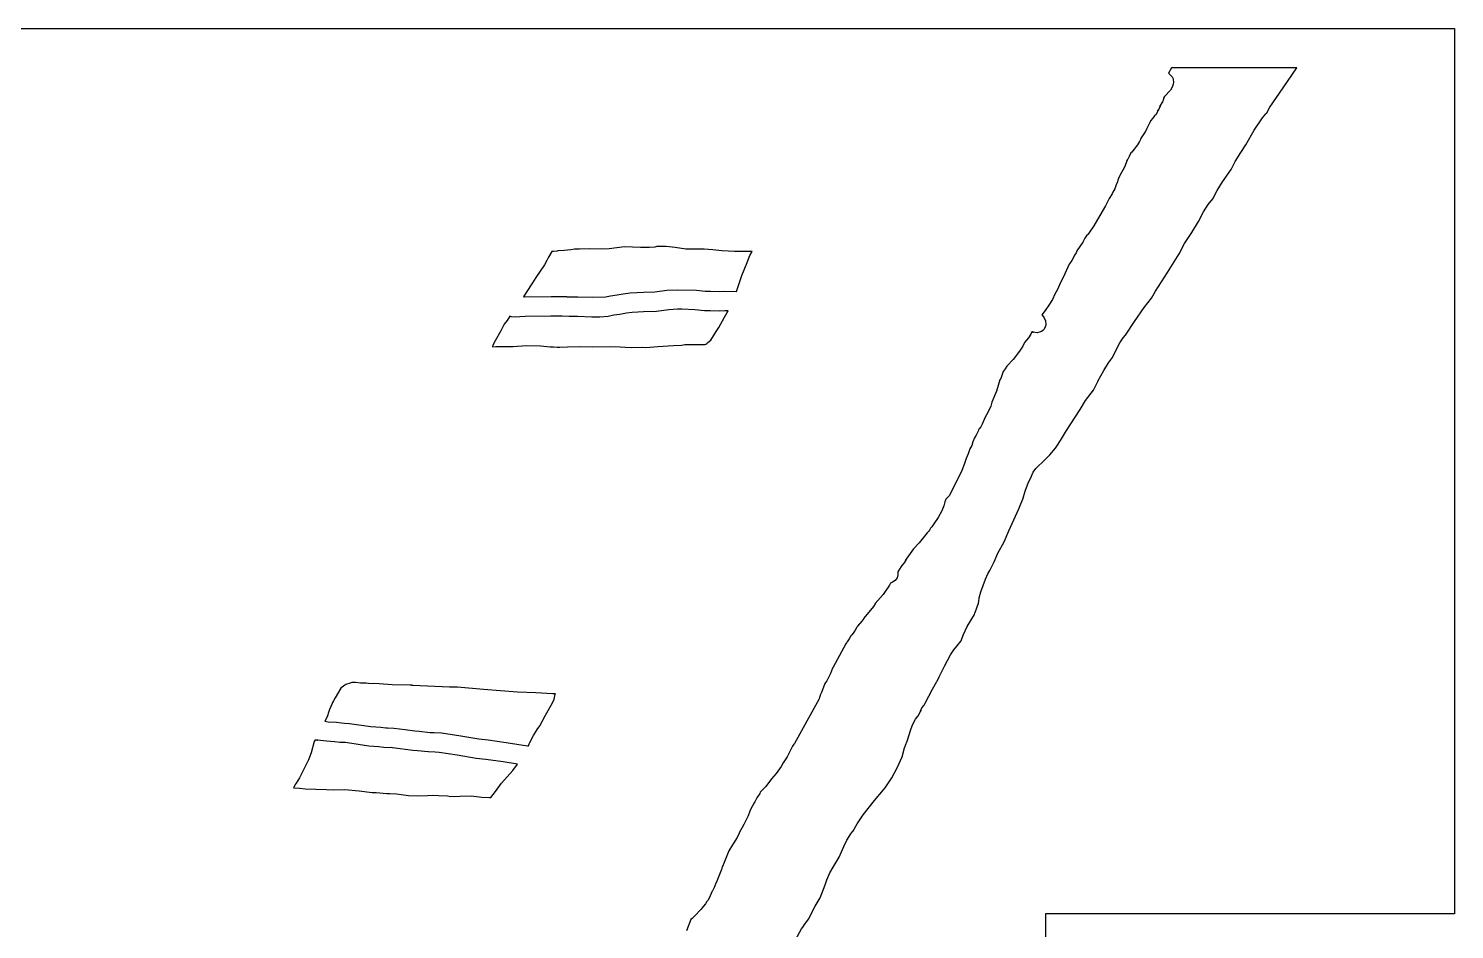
# Model space of a CAD drawing. Extents: x 2 to 598, y 382 to 3498.
# Drawn here: x 249.4 to 598, y 3277.6 to 3498 of the extents above; entities that cross this region are included whole.
import ezdxf

# ---------------------------------------------------------------- set-up
doc = ezdxf.new("R2010")
doc.units = 0

msp = doc.modelspace()

# ---------------------------------------------------------------- linework, layer by layer
at = {"layer": 'Calque 1'}
for p, q in [((1.99988, 3498), (598, 3498)), ((598, 3498), (598, 3281.42)), ((528.836, 3488.37), (528.07068, 3487.10186)), ((528.07068, 3487.10186), (528.08308, 3487.08687)), ((528.08308, 3487.08687), (528.97346, 3486.216639)), ((559.46097, 3488.371176), (528.836, 3488.37)), ((528.97346, 3486.216639), (529.1595, 3485.816663)), ((556.110774, 3483.507129), (559.46097, 3488.371176)), ((528.18805, 3482.490771), (527.50179, 3481.738362)), ((528.60559, 3482.904699), (528.18805, 3482.490771)), ((528.87793, 3483.514481), (528.60559, 3482.904699)), ((529.0557, 3483.924275), (528.87793, 3483.514481)), ((529.1441, 3484.149585), (529.0557, 3483.924275)), ((529.2227, 3484.402799), (529.1441, 3484.149585)), ((529.1595, 3485.816663), (529.1972, 3485.682821)), ((529.1972, 3485.682821), (529.2062, 3485.649751)), ((529.2062, 3485.649751), (529.247, 3485.504541)), ((529.293, 3484.832747), (529.2227, 3484.402799)), ((529.247, 3485.504541), (529.293, 3484.832747)), ((552.88204, 3478.721636), (556.110774, 3483.507129)), ((526.15904, 3479.143688), (525.68775, 3478.241417)), ((526.61275, 3480.068697), (525.92597, 3478.891507)), ((525.92597, 3478.891507), (526.116703, 3479.153009)), ((526.116703, 3479.153009), (526.15904, 3479.143688)), ((526.84581, 3480.749792), (526.61275, 3480.068697)), ((527.09302, 3481.368876), (526.83981, 3480.975101)), ((526.83981, 3480.975101), (526.84581, 3480.749792)), ((527.50179, 3481.738362), (527.09302, 3481.368876)), ((524.25592, 3476.094197), (523.72004, 3475.392948)), ((524.25892, 3476.097297), (524.25592, 3476.094197)), ((524.6775, 3476.634215), (524.25892, 3476.097297)), ((524.7111, 3476.683305), (524.6775, 3476.634215)), ((524.959919, 3476.847319), (524.7111, 3476.683305)), ((525.38858, 3477.583508), (524.959919, 3476.847319)), ((525.43148, 3477.839823), (525.38858, 3477.583508)), ((525.62475, 3478.214477), (525.43148, 3477.839823)), ((525.68775, 3478.241417), (525.576541, 3478.054657)), ((525.576541, 3478.054657), (525.59785, 3478.102407)), ((525.59785, 3478.104407), (525.62475, 3478.214477)), ((525.59785, 3478.102407), (525.60085, 3478.109607)), ((525.60085, 3478.109607), (525.59785, 3478.104407)), ((549.06419, 3473.146274), (551.09404, 3476.171924)), ((551.09404, 3476.171924), (551.885991, 3477.125649)), ((551.885991, 3477.125649), (552.059975, 3477.250968)), ((552.04282, 3477.168246), (552.88204, 3478.721636)), ((552.059975, 3477.250968), (552.04282, 3477.168246)), ((522.38369, 3472.684064), (521.2463, 3471.008194)), ((522.679267, 3473.30023), (522.38369, 3472.684064)), ((522.69685, 3473.400816), (522.679267, 3473.30023)), ((523.58827, 3475.207426), (522.69685, 3473.400816)), ((523.61307, 3475.243086), (523.58827, 3475.207426)), ((523.72004, 3475.392948), (523.61307, 3475.243086)), ((546.97284, 3469.542364), (549.06419, 3473.146274)), ((520.16419, 3469.162308), (519.71564, 3468.453824)), ((520.475524, 3469.505523), (520.16419, 3469.162308)), ((520.97396, 3470.323998), (520.475524, 3469.505523)), ((521.312645, 3471.020717), (520.97396, 3470.323998)), ((521.2463, 3471.008194), (521.323385, 3471.092538)), ((521.323385, 3471.092538), (521.312645, 3471.020717)), ((545.742674, 3467.676062), (546.97284, 3469.542364)), ((517.857816, 3465.374964), (517.51319, 3464.496957)), ((518.06303, 3465.991959), (517.85322, 3465.578547)), ((517.85322, 3465.578547), (517.857816, 3465.374964)), ((518.124211, 3466.033535), (518.06303, 3465.991959)), ((518.47799, 3466.666853), (518.124211, 3466.033535)), ((518.91414, 3467.588244), (518.47799, 3466.666853)), ((519.084693, 3467.710921), (518.91414, 3467.588244)), ((519.71564, 3468.453824), (519.084693, 3467.710921)), ((543.39838, 3463.503974), (544.34561, 3465.454754)), ((544.34561, 3465.454754), (545.742674, 3467.676062)), ((516.10193, 3461.877478), (515.89626, 3461.285783)), ((516.21407, 3462.047493), (516.10193, 3461.877478)), ((516.61456, 3462.813338), (516.21407, 3462.047493)), ((517.28273, 3463.900608), (516.61456, 3462.813338)), ((517.49409, 3464.458197), (517.28273, 3463.900608)), ((517.51319, 3464.496957), (517.49409, 3464.458197)), ((541.32047, 3460.507774), (543.39838, 3463.503974)), ((514.94033, 3458.749522), (514.48403, 3457.94647)), ((515.25659, 3459.739125), (514.94033, 3458.749522)), ((515.62349, 3460.518923), (515.25659, 3459.739125)), ((515.62649, 3460.528723), (515.62349, 3460.518923)), ((515.72469, 3460.88219), (515.62649, 3460.528723)), ((515.89626, 3461.285783), (515.72469, 3460.88219)), ((538.91649, 3456.366944), (539.99291, 3458.362684)), ((539.99291, 3458.362684), (541.32047, 3460.507774)), ((512.70067, 3454.611279), (511.31471, 3452.293069)), ((513.61638, 3456.409099), (512.70067, 3454.611279)), ((514.31814, 3457.588869), (513.61638, 3456.409099)), ((514.48403, 3457.94647), (514.31814, 3457.588869)), ((536.61895, 3453.127864), (537.80648, 3454.944804)), ((537.80648, 3454.944804), (538.91649, 3456.366944)), ((511.31471, 3452.293069), (509.82488, 3449.735089)), ((535.38647, 3450.818964), (536.61895, 3453.127864)), ((508.349, 3447.633921), (508.18105, 3447.452537)), ((508.80944, 3448.204429), (508.349, 3447.633921)), ((509.82488, 3449.735089), (508.80944, 3448.204429)), ((532.03163, 3445.428074), (533.75659, 3448.088894)), ((533.75659, 3448.088894), (535.38647, 3450.818964)), ((395.06261, 3444.591303), (391.33002, 3444.092108)), ((398.9926, 3444.41612), (395.06261, 3444.591303)), ((401.23329, 3444.44661), (398.9926, 3444.41612)), ((402.53605, 3444.54583), (401.23329, 3444.44661)), ((402.76911, 3444.59131), (402.53605, 3444.54583)), ((402.98874, 3444.63317), (402.76911, 3444.59131)), ((403.22387, 3444.64609), (402.98874, 3444.63317)), ((404.19332, 3444.65539), (403.22387, 3444.64609)), ((405.32179, 3444.64305), (404.19318, 3444.65545)), ((404.19318, 3444.65545), (404.19332, 3444.65539)), ((407.456969, 3444.395088), (405.32179, 3444.64305)), ((410.07292, 3444.049288), (407.456969, 3444.395088)), ((507.12069, 3445.693995), (505.66548, 3443.623835)), ((507.66071, 3446.715635), (507.12069, 3445.693995)), ((508.14595, 3447.414817), (507.66071, 3446.715635)), ((508.18105, 3447.452537), (508.14595, 3447.414817)), ((530.66996, 3442.904714), (532.03163, 3445.428074)), ((376.1371, 3441.263861), (375.51543, 3440.220001)), ((376.51589, 3442.05141), (376.1371, 3441.263861)), ((377.37423, 3443.45649), (376.51589, 3442.05141)), ((377.71685, 3443.4167), (377.37423, 3443.45649)), ((378.651181, 3443.552205), (377.71685, 3443.4167)), ((378.78551, 3443.62909), (378.651181, 3443.552205)), ((380.38283, 3443.70867), (378.78551, 3443.62909)), ((381.991965, 3443.879063), (380.38283, 3443.70867)), ((382.91239, 3444.029581), (381.991965, 3443.879063)), ((383.33924, 3444.040431), (382.91239, 3444.029581)), ((383.41784, 3444.023381), (383.33924, 3444.040431)), ((384.10617, 3443.988761), (383.41784, 3444.023381)), ((386.45125, 3444.096248), (384.10617, 3443.988761)), ((389.3658, 3444.028548), (386.45125, 3444.096248)), ((391.33002, 3444.092108), (389.3658, 3444.028548)), ((412.541682, 3444.015814), (410.07292, 3444.049288)), ((414.56412, 3444.056488), (412.541682, 3444.015814)), ((416.68234, 3443.820326), (414.56412, 3444.056488)), ((418.92148, 3443.595017), (416.68234, 3443.820326)), ((422.006436, 3443.428619), (418.92148, 3443.595017)), ((425.10301, 3443.441538), (422.006436, 3443.428619)), ((423.77544, 3437.585048), (425.06012, 3440.719738)), ((425.06012, 3440.719738), (425.76499, 3442.435918)), ((426.33601, 3443.452388), (425.10301, 3443.441538)), ((425.76499, 3442.435918), (426.33601, 3443.452388)), ((504.4769, 3441.233288), (503.89141, 3440.46486)), ((504.97558, 3442.117472), (504.4769, 3441.233288)), ((505.11718, 3442.546386), (504.97558, 3442.117472)), ((505.13528, 3442.569636), (505.11718, 3442.546386)), ((505.47945, 3443.153579), (505.13528, 3442.569636)), ((505.66548, 3443.623835), (505.47945, 3443.153579)), ((527.837124, 3438.304545), (530.66996, 3442.904714)), ((375.51543, 3440.220001), (373.39463, 3437.123551)), ((422.51557, 3433.640068), (423.77544, 3437.585048)), ((502.72561, 3437.947184), (501.41923, 3435.303934)), ((503.79221, 3440.331534), (502.72561, 3437.947184)), ((503.89141, 3440.46486), (503.79221, 3440.331534)), ((524.87858, 3433.717164), (527.837124, 3438.304545)), ((372.61121, 3435.802181), (371.03715, 3433.399741)), ((373.39463, 3437.123551), (372.61121, 3435.802181)), ((402.54366, 3433.564097), (405.43496, 3433.959421)), ((405.43496, 3433.959421), (407.96917, 3434.105666)), ((407.96917, 3434.105666), (412.66708, 3433.979059)), ((412.66708, 3433.979059), (414.82664, 3433.731528)), ((414.82664, 3433.731528), (416.1263, 3433.758918)), ((416.1263, 3433.758918), (418.28534, 3433.665388)), ((418.28534, 3433.665388), (419.49663, 3433.731538)), ((419.49663, 3433.731538), (422.51557, 3433.640068)), ((500.94329, 3434.115374), (500.32627, 3433.008984)), ((501.41923, 3435.303934), (500.94329, 3434.115374)), ((523.90758, 3432.065584), (524.87858, 3433.717164)), ((371.03715, 3433.399741), (370.4346, 3432.365691)), ((370.4346, 3432.365691), (370.60204, 3432.378611)), ((370.60204, 3432.378611), (377.13239, 3432.433901)), ((377.13239, 3432.433901), (380.78488, 3432.423571)), ((380.78488, 3432.423571), (380.90373, 3432.423571)), ((380.90373, 3432.423571), (380.94353, 3432.423571)), ((380.94353, 3432.423571), (380.99883, 3432.423571)), ((380.99883, 3432.423571), (381.00183, 3432.389461)), ((381.00183, 3432.389461), (381.58939, 3432.382261)), ((381.58939, 3432.382261), (383.69624, 3432.382261)), ((383.69624, 3432.382261), (387.293609, 3432.244394)), ((387.293609, 3432.244394), (390.48342, 3432.336781)), ((390.48342, 3432.336781), (391.68903, 3432.603432)), ((391.68903, 3432.603432), (393.29978, 3432.811688)), ((393.29978, 3432.811688), (394.80098, 3433.063869)), ((394.80098, 3433.063869), (396.46445, 3433.328969)), ((396.46445, 3433.328969), (399.721101, 3433.493139)), ((399.721101, 3433.493139), (402.54366, 3433.564097)), ((498.8659, 3430.284604), (497.93727, 3429.046434)), ((499.69861, 3431.688367), (498.8659, 3430.284604)), ((500.32627, 3433.008984), (499.69861, 3431.688367)), ((522.1418, 3429.767534), (523.90758, 3432.065584)), ((367.06539, 3427.590274), (366.40031, 3426.606872)), ((367.48707, 3427.503974), (367.06539, 3427.590274)), ((368.568279, 3427.423877), (367.48707, 3427.503974)), ((369.47713, 3427.475554), (368.568279, 3427.423877)), ((370.77886, 3427.580973), (369.47713, 3427.475554)), ((377.11594, 3427.632653), (370.77886, 3427.580973)), ((379.20056, 3427.626453), (377.11594, 3427.632653)), ((379.22586, 3427.622353), (379.20056, 3427.626453)), ((379.35816, 3427.612013), (379.22586, 3427.622353)), ((379.49458, 3427.607313), (379.35816, 3427.612013)), ((379.87182, 3427.600113), (379.49458, 3427.607313)), ((381.53477, 3427.579443), (379.87182, 3427.600113)), ((383.58839, 3427.579443), (381.53477, 3427.579443)), ((387.13646, 3427.425607), (383.58839, 3427.579443)), ((389.065984, 3427.417613), (387.13646, 3427.425607)), ((391.08716, 3427.571643), (389.065984, 3427.417613)), ((392.47984, 3427.865682), (391.08716, 3427.571643)), ((393.99551, 3428.058951), (392.47984, 3427.865682)), ((395.59954, 3428.327152), (393.99551, 3428.058951)), ((397.01186, 3428.556595), (395.59954, 3428.327152)), ((399.753269, 3428.668956), (397.01186, 3428.556595)), ((402.9345, 3428.77622), (399.753269, 3428.668956)), ((405.93586, 3429.182397), (402.9345, 3428.77622)), ((408.09129, 3429.30332), (405.93586, 3429.182397)), ((409.13412, 3429.31572), (408.09129, 3429.30332)), ((409.13532, 3429.32278), (409.13412, 3429.31572)), ((412.2943, 3429.196173), (409.13532, 3429.32278)), ((414.67916, 3428.936241), (412.2943, 3429.196173)), ((416.04756, 3428.962081), (414.67916, 3428.936241)), ((416.07336, 3428.962081), (416.04756, 3428.962081)), ((418.33886, 3428.868031), (416.07336, 3428.962081)), ((418.15437, 3424.877066), (419.56566, 3427.376136)), ((419.62819, 3428.935731), (418.33886, 3428.868031)), ((419.56566, 3427.376136), (420.16769, 3428.506816)), ((420.43951, 3428.938831), (419.62819, 3428.935731)), ((420.16769, 3428.506816), (420.43951, 3428.938831)), ((497.34403, 3428.251651), (497.1244, 3427.956061)), ((497.1244, 3427.956061), (497.31612, 3427.807233)), ((497.31612, 3427.807233), (497.722788, 3427.244563)), ((497.93727, 3429.046434), (497.34403, 3428.251651)), ((497.722788, 3427.244563), (497.986755, 3426.486231)), ((519.782249, 3426.362328), (522.1418, 3429.767534)), ((364.83917, 3424.066455), (363.45941, 3421.590635)), ((365.66702, 3425.636905), (364.83917, 3424.066455)), ((366.40031, 3426.606872), (365.66702, 3425.636905)), ((416.20927, 3421.772346), (417.5172, 3423.888496)), ((417.5172, 3423.888496), (418.15437, 3424.877066)), ((494.398737, 3423.226121), (493.83382, 3422.30414)), ((494.68803, 3423.8379), (494.398737, 3423.226121)), ((494.8074, 3423.78881), (494.68803, 3423.8379)), ((494.73021, 3423.809023), (494.734, 3423.81)), ((494.93433, 3423.734093), (494.73021, 3423.809023)), ((494.734, 3423.81), (494.8074, 3423.78881)), ((494.98188, 3423.735643), (494.81134, 3423.784733)), ((494.81134, 3423.784733), (494.93433, 3423.734093)), ((494.93898, 3423.732543), (494.98188, 3423.735643)), ((495.04801, 3423.716523), (494.93898, 3423.732543)), ((496.020011, 3423.576499), (494.98241, 3423.735643)), ((494.98241, 3423.735643), (495.04801, 3423.716523)), ((497.02312, 3423.874653), (496.020011, 3423.576499)), ((497.028113, 3423.86786), (497.02312, 3423.874653)), ((497.33783, 3424.125283), (497.028113, 3423.86786)), ((497.625093, 3424.40406), (497.33783, 3424.125283)), ((497.99463, 3425.077163), (497.625093, 3424.40406)), ((497.986755, 3426.486231), (498.085032, 3425.705882)), ((498.085032, 3425.705882), (497.99463, 3425.077163)), ((517.5612, 3423.002054), (519.782249, 3426.362328)), ((362.91474, 3420.516795), (362.79175, 3420.133873)), ((362.79175, 3420.133873), (362.79575, 3420.134873)), ((362.79575, 3420.134873), (362.802, 3420.14)), ((362.802, 3420.14), (363.64536, 3420.19374)), ((363.45941, 3421.590635), (362.91474, 3420.516795)), ((363.64536, 3420.19374), (367.9004, 3420.19734)), ((367.9004, 3420.19734), (371.14258, 3420.422649)), ((371.14258, 3420.422649), (374.56356, 3420.405079)), ((374.56356, 3420.405079), (376.93551, 3420.152382)), ((376.93551, 3420.152382), (377.72667, 3420.143082)), ((377.72667, 3420.143082), (378.67752, 3420.080552)), ((378.67752, 3420.080552), (379.27128, 3420.064532)), ((379.27128, 3420.064532), (381.19985, 3420.141012)), ((381.19985, 3420.141012), (384.406514, 3420.183266)), ((384.406514, 3420.183266), (387.39585, 3420.132212)), ((387.39585, 3420.132212), (391.72479, 3420.212312)), ((391.72479, 3420.212312), (394.06831, 3420.143062)), ((394.06831, 3420.143062), (395.29046, 3420.036092)), ((395.29046, 3420.036092), (396.71208, 3419.998372)), ((396.71208, 3419.998372), (399.61371, 3420.047982)), ((399.61371, 3420.047982), (399.617, 3420.05)), ((399.617, 3420.05), (400.35081, 3419.97197)), ((400.35081, 3419.97197), (403.22609, 3420.192628)), ((403.22609, 3420.192628), (407.0765, 3420.446359)), ((407.0765, 3420.446359), (409.00816, 3420.55333)), ((409.00816, 3420.55333), (409.4903, 3420.6448)), ((409.4903, 3420.6448), (409.88718, 3420.66599)), ((409.88718, 3420.66599), (412.48082, 3420.70475)), ((412.48082, 3420.70475), (413.5376, 3420.65876)), ((413.5376, 3420.65876), (414.5763, 3420.70733)), ((414.5763, 3420.70733), (414.74993, 3420.71453)), ((414.74993, 3420.71453), (414.97989, 3420.80858)), ((414.97989, 3420.80858), (415.21244, 3420.911933)), ((415.21244, 3420.911933), (415.49149, 3421.149645)), ((415.49149, 3421.149645), (416.20927, 3421.772346)), ((492.44629, 3420.295992), (491.63238, 3419.067642)), ((492.81732, 3421.050468), (492.44629, 3420.295992)), ((492.88452, 3421.18121), (492.81732, 3421.050468)), ((493.83382, 3422.30414), (492.88452, 3421.18121)), ((515.178309, 3419.200367), (516.19953, 3421.139114)), ((516.19953, 3421.139114), (517.002705, 3422.290041)), ((517.002705, 3422.290041), (517.5612, 3423.002054)), ((490.08622, 3417.050192), (488.56384, 3415.358302)), ((491.63238, 3419.067642), (490.08622, 3417.050192)), ((513.450859, 3416.194782), (514.37173, 3417.554324)), ((514.37173, 3417.554324), (515.178309, 3419.200367)), ((487.65123, 3414.083445), (487.1541, 3412.643735)), ((488.19228, 3414.763506), (487.65123, 3414.083445)), ((488.56384, 3415.358302), (488.19228, 3414.763506)), ((510.84947, 3411.735564), (512.24525, 3414.346254)), ((512.24525, 3414.346254), (513.450859, 3416.194782)), ((486.87557, 3412.07116), (486.02756, 3409.24704)), ((486.858779, 3411.98785), (486.87557, 3412.07116)), ((486.903737, 3412.052925), (486.858779, 3411.98785)), ((487.1541, 3412.643735), (486.903737, 3412.052925)), ((507.82276, 3406.997874), (509.73892, 3409.526914)), ((509.73892, 3409.526914), (510.82257, 3411.683374)), ((510.82257, 3411.683374), (510.84947, 3411.735564)), ((484.90101, 3406.58364), (484.63229, 3405.624009)), ((486.02756, 3409.24704), (484.90101, 3406.58364)), ((506.48589, 3404.801624), (507.82276, 3406.997874)), ((483.2639, 3402.901699), (482.53061, 3401.235649)), ((483.914214, 3404.075947), (483.2639, 3402.901699)), ((484.63229, 3405.624009), (483.914214, 3404.075947)), ((503.16516, 3399.668074), (506.48589, 3404.801624)), ((481.57493, 3399.529118), (481.05378, 3398.500424)), ((481.67338, 3399.853824), (481.57493, 3399.529118)), ((481.75498, 3399.983014), (481.67338, 3399.853824)), ((481.83918, 3400.043474), (481.75498, 3399.983014)), ((482.21022, 3400.568506), (481.83918, 3400.043474)), ((482.53061, 3401.235649), (482.21022, 3400.568506)), ((501.64794, 3397.224294), (503.16516, 3399.668074)), ((479.99751, 3395.957944), (479.55878, 3395.136804)), ((480.24608, 3396.865374), (479.99751, 3395.957944)), ((480.66983, 3397.829664), (480.24608, 3396.865374)), ((481.05378, 3398.500424), (480.66983, 3397.829664)), ((500.45628, 3395.309684), (500.792865, 3395.852502)), ((500.792865, 3395.852502), (501.64794, 3397.224294)), ((478.59192, 3392.810324), (478.111895, 3391.345588)), ((479.13607, 3393.959614), (478.59192, 3392.810324)), ((479.55878, 3395.136804), (479.13607, 3393.959614)), ((497.17741, 3391.811184), (499.064997, 3393.72264)), ((499.064997, 3393.72264), (500.45628, 3395.309684)), ((477.37597, 3389.488564), (474.50844, 3383.703904)), ((478.111895, 3391.345588), (477.37597, 3389.488564)), ((494.33521, 3387.902384), (495.02716, 3389.432004)), ((495.02716, 3389.432004), (495.657811, 3390.332547)), ((495.657811, 3390.332547), (496.27234, 3390.99173)), ((496.27234, 3390.99173), (497.17741, 3391.811184)), ((493.071464, 3384.784713), (493.83808, 3387.009924)), ((493.83808, 3387.009924), (494.33521, 3387.902384)), ((473.39378, 3382.241984), (473.129286, 3381.235319)), ((473.69247, 3382.850734), (473.39378, 3382.241984)), ((474.50844, 3383.703904), (473.69247, 3382.850734)), ((491.47647, 3380.482164), (492.00615, 3381.702244)), ((492.00615, 3381.702244), (492.48829, 3382.866514)), ((492.48829, 3382.866514), (493.071464, 3384.784713)), ((471.79905, 3378.396224), (470.75622, 3376.834564)), ((472.70235, 3380.007494), (471.79905, 3378.396224)), ((473.129286, 3381.235319), (472.70235, 3380.007494)), ((489.02907, 3375.123314), (491.47647, 3380.482164)), ((469.11444, 3374.588704), (467.11663, 3372.180064)), ((469.45809, 3375.006764), (469.11444, 3374.588704)), ((469.64567, 3375.258944), (469.45809, 3375.006764)), ((469.84721, 3375.642384), (469.64567, 3375.258944)), ((469.94071, 3375.785524), (469.84721, 3375.642384)), ((469.99141, 3375.862524), (469.94071, 3375.785524)), ((470.22602, 3376.129174), (469.99141, 3375.862524)), ((470.39448, 3376.337434), (470.22602, 3376.129174)), ((470.75622, 3376.834564), (470.39448, 3376.337434)), ((487.93095, 3372.436654), (489.02907, 3375.123314)), ((467.01482, 3372.074644), (465.85159, 3370.802884)), ((467.11663, 3372.180064), (467.01482, 3372.074644)), ((486.37549, 3369.651294), (487.93095, 3372.436654)), ((463.844405, 3367.943037), (463.44704, 3367.278514)), ((465.78179, 3370.720684), (463.74935, 3367.869694)), ((463.74935, 3367.869694), (463.850558, 3368.003433)), ((463.850558, 3368.003433), (463.844405, 3367.943037)), ((465.85159, 3370.802884), (465.78179, 3370.720684)), ((484.44331, 3365.426234), (485.50887, 3367.512414)), ((485.50887, 3367.512414), (486.37549, 3369.651294)), ((461.955158, 3364.317985), (461.723384, 3363.595662)), ((462.71892, 3366.353504), (461.94636, 3365.095184)), ((461.94636, 3365.095184), (461.955158, 3364.317985)), ((462.90082, 3366.622224), (462.71892, 3366.353504)), ((463.44704, 3367.278514), (462.90082, 3366.622224)), ((483.31056, 3363.316284), (483.922861, 3364.572548)), ((483.922861, 3364.572548), (484.44331, 3365.426234)), ((459.85967, 3361.798744), (458.31041, 3359.509994)), ((460.10358, 3362.276754), (459.85967, 3361.798744)), ((460.64618, 3362.528934), (460.10358, 3362.276754)), ((461.278052, 3362.981537), (460.64618, 3362.528934)), ((461.723384, 3363.595662), (461.278052, 3362.981537)), ((482.22174, 3360.220864), (483.31056, 3363.316284)), ((456.368387, 3357.221284), (455.99013, 3356.632654)), ((456.40871, 3357.334414), (456.368387, 3357.221284)), ((458.31041, 3359.509994), (456.40871, 3357.334414)), ((481.17167, 3356.057854), (481.49775, 3356.983894)), ((481.49775, 3356.983894), (481.60162, 3357.283104)), ((481.60162, 3357.283104), (481.61352, 3357.318204)), ((481.61352, 3357.318204), (481.76132, 3357.890264)), ((481.76132, 3357.890264), (481.79902, 3358.706744)), ((481.79902, 3358.706744), (482.22174, 3360.220864)), ((453.57422, 3353.651474), (453.12722, 3353.034464)), ((453.63472, 3353.738774), (453.57422, 3353.651474)), ((453.89931, 3354.159414), (453.63472, 3353.738774)), ((454.823569, 3355.200442), (453.89931, 3354.159414)), ((455.99013, 3356.632654), (454.823569, 3355.200442)), ((478.85708, 3351.723754), (480.65025, 3354.633654)), ((480.645718, 3354.647498), (480.773605, 3354.988837)), ((480.65025, 3354.633654), (480.645718, 3354.647498)), ((480.773605, 3354.988837), (481.17167, 3356.057854)), ((450.99141, 3350.123034), (450.6612, 3349.712204)), ((451.52988, 3350.855284), (450.99141, 3350.123034)), ((451.91901, 3351.578244), (451.52988, 3350.855284)), ((451.93761, 3351.640744), (451.91901, 3351.578244)), ((452.03581, 3351.770454), (451.93761, 3351.640744)), ((453.12722, 3353.034464), (452.03581, 3351.770454)), ((477.927595, 3349.635148), (478.85708, 3351.723754)), ((449.18993, 3347.446674), (446.0847, 3341.785514)), ((449.35323, 3347.734504), (449.18993, 3347.446674)), ((449.44883, 3347.897284), (449.35323, 3347.734504)), ((449.50003, 3347.942284), (449.44883, 3347.897284)), ((450.04832, 3348.721054), (449.50003, 3347.942284)), ((450.46121, 3349.445034), (450.04832, 3348.721054)), ((450.6612, 3349.712204), (450.46121, 3349.445034)), ((475.592552, 3345.982968), (476.340094, 3346.898329)), ((476.340094, 3346.898329), (477.36363, 3348.174614)), ((477.36363, 3348.174614), (477.927595, 3349.635148)), ((473.3263, 3341.993644), (474.79893, 3344.801694)), ((474.79893, 3344.801694), (475.592552, 3345.982968)), ((445.439651, 3340.233557), (444.56489, 3338.416734)), ((445.93225, 3341.497164), (445.439651, 3340.233557)), ((446.0847, 3341.785514), (445.93225, 3341.497164)), ((472.05956, 3339.383414), (473.3263, 3341.993644)), ((325.73814, 3336.63094), (324.36923, 3334.23315)), ((326.74532, 3337.38542), (325.73814, 3336.63094)), ((326.97734, 3337.55647), (326.74532, 3337.38542)), ((328.00157, 3337.86859), (326.97734, 3337.55647)), ((328.45012, 3338.01432), (328.00157, 3337.86859)), ((328.45053, 3338.01394), (328.45012, 3338.01432)), ((328.56422, 3338.00594), (328.45053, 3338.01394)), ((329.0846, 3338.00094), (328.56422, 3338.00594)), ((329.1192, 3338.00594), (329.0846, 3338.00094)), ((329.30265, 3337.99564), (329.1192, 3338.00594)), ((330.58061, 3337.84784), (329.30265, 3337.99564)), ((331.98672, 3337.83754), (330.58061, 3337.84784)), ((332.55568, 3337.75904), (331.98672, 3337.83754)), ((335.1395, 3337.67534), (332.55568, 3337.75904)), ((338.29693, 3337.45778), (335.1395, 3337.67534)), ((342.72043, 3337.35133), (338.29693, 3337.45778)), ((343.10336, 3337.33533), (342.72043, 3337.35133)), ((343.17566, 3337.31883), (343.10336, 3337.33533)), ((343.46918, 3337.28263), (343.17566, 3337.31883)), ((345.11508, 3337.19113), (343.46918, 3337.28263)), ((352.33479, 3336.89761), (345.11508, 3337.19113)), ((354.27576, 3336.85881), (352.33479, 3336.89761)), ((360.64126, 3336.30329), (354.27576, 3336.85881)), ((368.94928, 3335.68266), (360.64126, 3336.30329)), ((444.11272, 3337.764574), (443.22286, 3335.551274)), ((444.56489, 3338.416734), (444.11272, 3337.764574)), ((468.61637, 3332.945054), (470.43073, 3336.421324)), ((470.43073, 3336.421324), (471.46168, 3338.250674)), ((471.46168, 3338.250674), (471.53608, 3338.357644)), ((471.53608, 3338.357644), (472.05956, 3339.383414)), ((323.61683, 3332.91231), (323.01118, 3331.42971)), ((323.7207, 3333.10609), (323.61683, 3332.91231)), ((323.96202, 3333.52467), (323.7207, 3333.10609)), ((324.36923, 3334.23315), (323.96202, 3333.52467)), ((373.44668, 3335.48112), (368.94928, 3335.68266)), ((377.47951, 3335.26925), (373.44668, 3335.48112)), ((375.81092, 3330.04168), (377.53588, 3333.06992)), ((378.1942, 3335.23925), (377.47951, 3335.26925)), ((377.53588, 3333.06992), (377.877781, 3333.968707)), ((377.877781, 3333.968707), (378.1746, 3335.15455)), ((378.1746, 3335.15455), (378.1942, 3335.23925)), ((442.18843, 3333.111624), (436.62598, 3323.077624)), ((442.66747, 3334.022164), (442.18843, 3333.111624)), ((442.7977, 3334.353414), (442.66747, 3334.022164)), ((442.90105, 3334.841234), (442.7977, 3334.353414)), ((442.90505, 3334.953374), (442.90105, 3334.841234)), ((443.22286, 3335.551274), (442.90505, 3334.953374)), ((468.33835, 3332.505804), (468.61637, 3332.945054)), ((322.37504, 3329.6014), (321.84898, 3328.53531)), ((322.85357, 3330.92948), (322.37504, 3329.6014)), ((323.01118, 3331.42971), (322.85357, 3330.92948)), ((374.40274, 3327.43254), (375.81092, 3330.04168)), ((466.26768, 3329.031074), (466.84646, 3329.752484)), ((466.84646, 3329.752484), (466.9679, 3329.944714)), ((466.9679, 3329.944714), (467.56889, 3331.175654)), ((467.427754, 3330.997542), (467.81797, 3331.802484)), ((467.446229, 3330.955871), (467.427754, 3330.997542)), ((467.56889, 3331.175654), (467.446229, 3330.955871)), ((467.81797, 3331.802484), (468.33835, 3332.505804)), ((321.84898, 3328.53531), (321.85298, 3328.53331)), ((321.85298, 3328.53331), (322.68756, 3328.43411)), ((322.68756, 3328.43411), (324.6554, 3328.31628)), ((324.6554, 3328.31628), (325.94007, 3328.14265)), ((325.94007, 3328.14265), (326.65217, 3328.09205)), ((326.65217, 3328.09205), (327.88, 3328.01605)), ((327.88, 3328.01605), (333.09622, 3327.24142)), ((333.09622, 3327.24142), (335.49298, 3327.05901)), ((335.49298, 3327.05901), (336.73993, 3326.91224)), ((336.73993, 3326.91224), (336.93423, 3326.89574)), ((336.93423, 3326.89574), (336.96523, 3326.89974)), ((336.96523, 3326.89974), (337.17142, 3326.92714)), ((337.17142, 3326.92714), (338.74445, 3326.84914)), ((338.74445, 3326.84914), (341.449461, 3326.517117)), ((341.449461, 3326.517117), (343.83096, 3326.17476)), ((343.83096, 3326.17476), (344.87431, 3326.11276)), ((344.87431, 3326.11276), (347.58163, 3325.8182)), ((347.58163, 3325.8182), (348.54643, 3325.7727)), ((348.54643, 3325.7727), (350.34064, 3325.66625)), ((350.34064, 3325.66625), (355.062055, 3324.958735)), ((372.87208, 3325.04819), (373.733894, 3326.496662)), ((373.733894, 3326.496662), (374.40274, 3327.43254)), ((464.2678, 3323.940954), (465.002356, 3326.29368)), ((465.002356, 3326.29368), (465.534976, 3327.650075)), ((465.534976, 3327.650075), (466.26768, 3329.031074)), ((319.26719, 3323.55642), (318.46931, 3320.80103)), ((319.38915, 3323.84322), (319.26719, 3323.55642)), ((319.41395, 3323.88562), (319.38915, 3323.84322)), ((319.50285, 3323.88262), (319.41395, 3323.88562)), ((319.979544, 3323.881957), (319.50285, 3323.88262)), ((320.099667, 3323.883843), (319.979544, 3323.881957)), ((320.0542, 3323.89016), (320.05372, 3323.88962)), ((320.05372, 3323.88962), (320.099667, 3323.883843)), ((320.0572, 3323.89016), (320.0542, 3323.89016)), ((322.21831, 3323.65762), (320.0572, 3323.89016)), ((322.22131, 3323.65762), (322.21831, 3323.65762)), ((324.24496, 3323.53463), (322.22131, 3323.65762)), ((324.24796, 3323.53463), (324.24496, 3323.53463)), ((325.53418, 3323.36048), (324.24796, 3323.53463)), ((325.53718, 3323.36048), (325.53418, 3323.36048)), ((326.91229, 3323.29998), (325.53718, 3323.36048)), ((326.92879, 3323.30298), (326.91229, 3323.29998)), ((327.34633, 3323.24668), (326.92879, 3323.30298)), ((332.5672, 3322.47102), (327.34633, 3323.24668)), ((335.0518, 3322.27982), (332.5672, 3322.47102)), ((336.30444, 3322.13305), (335.0518, 3322.27982)), ((337.69299, 3322.02712), (336.30444, 3322.13305)), ((355.062055, 3324.958735), (359.5039, 3324.21465)), ((359.5039, 3324.21465), (361.75131, 3323.97901)), ((361.75131, 3323.97901), (366.18825, 3323.32634)), ((366.18825, 3323.32634), (371.4024, 3322.52535)), ((371.4024, 3322.52535), (371.61169, 3322.48865)), ((371.61169, 3322.48865), (371.81426, 3322.99301)), ((371.81426, 3322.99301), (371.95017, 3323.33149)), ((371.95017, 3323.33149), (372.87208, 3325.04819)), ((436.19372, 3322.429324), (434.84186, 3319.870824)), ((436.20172, 3322.436324), (436.19372, 3322.429324)), ((436.52521, 3322.912264), (436.20172, 3322.436324)), ((436.62598, 3323.077624), (436.52521, 3322.912264)), ((463.58597, 3322.056814), (463.69036, 3322.474364)), ((463.69036, 3322.474364), (463.75706, 3322.585464)), ((463.75706, 3322.585464), (463.79526, 3322.684164)), ((463.79526, 3322.684164), (464.1663, 3323.640694)), ((464.1663, 3323.640694), (464.1743, 3323.655694)), ((464.1743, 3323.655694), (464.2678, 3323.940954)), ((317.87348, 3319.12361), (317.088, 3317.60536)), ((318.46931, 3320.80103), (317.87348, 3319.12361)), ((338.16169, 3322.07772), (337.69299, 3322.02712)), ((338.38545, 3322.06222), (338.16169, 3322.07772)), ((343.32675, 3321.40076), (338.38545, 3322.06222)), ((344.47087, 3321.32896), (343.32675, 3321.40076)), ((347.08414, 3321.04267), (344.47087, 3321.32896)), ((347.16114, 3321.03467), (347.08414, 3321.04267)), ((348.775, 3320.97887), (347.16114, 3321.03467)), ((349.82351, 3320.89307), (348.775, 3320.97887)), ((354.202709, 3320.22593), (349.82351, 3320.89307)), ((358.8426, 3319.45853), (354.202709, 3320.22593)), ((361.1639, 3319.21307), (358.8426, 3319.45853)), ((365.43238, 3318.58313), (361.1639, 3319.21307)), ((434.84186, 3319.870824), (433.90032, 3318.394424)), ((462.1349, 3318.029154), (462.96896, 3319.816644)), ((462.96896, 3319.816644), (463.58597, 3322.056814)), ((316.1971, 3315.82924), (315.68447, 3314.66807)), ((317.088, 3317.60536), (316.1971, 3315.82924)), ((365.05669, 3313.3912), (367.79864, 3316.52124)), ((368.91537, 3318.04828), (365.43238, 3318.58313)), ((367.79864, 3316.52124), (368.91537, 3318.04828)), ((432.145461, 3315.730818), (431.06173, 3314.419474)), ((433.42438, 3317.453394), (432.145461, 3315.730818)), ((433.90032, 3318.394424), (433.42438, 3317.453394)), ((460.416741, 3314.715872), (461.82742, 3317.288114)), ((461.82742, 3317.288114), (462.1349, 3318.029154)), ((314.26957, 3312.39431), (314.18897, 3312.24031)), ((314.18897, 3312.24031), (314.19597, 3312.23831)), ((314.19597, 3312.23831), (314.196, 3312.24)), ((314.196, 3312.24), (314.2844, 3312.234)), ((314.607384, 3312.993555), (314.26957, 3312.39431)), ((314.2844, 3312.234), (314.297, 3312.23)), ((314.297, 3312.23), (315.67262, 3312.1303)), ((314.82612, 3313.40562), (314.59875, 3313.03975)), ((314.59875, 3313.03975), (314.641257, 3313.095489)), ((314.641257, 3313.095489), (314.607384, 3312.993555)), ((315.68447, 3314.66807), (314.82612, 3313.40562)), ((315.67262, 3312.1303), (317.01053, 3311.97269)), ((317.01053, 3311.97269), (322.21641, 3311.83368)), ((322.21641, 3311.83368), (324.05041, 3311.79338)), ((324.05041, 3311.79338), (326.69056, 3311.83318)), ((326.69056, 3311.83318), (330.194778, 3311.534785)), ((363.599911, 3311.386151), (365.05669, 3313.3912)), ((429.62099, 3312.589094), (428.27895, 3311.159724)), ((431.06173, 3314.419474), (429.62099, 3312.589094)), ((456.20555, 3309.160444), (458.81314, 3312.252244)), ((458.81314, 3312.252244), (460.416741, 3314.715872)), ((330.194778, 3311.534785), (333.3811, 3311.14174)), ((333.3811, 3311.14174), (334.39655, 3311.07974)), ((334.39655, 3311.07974), (336.97055, 3310.86942)), ((336.97055, 3310.86942), (337.73898, 3310.84982)), ((337.73898, 3310.84982), (339.39417, 3310.81312)), ((339.39417, 3310.81312), (342.32991, 3310.40488)), ((342.32991, 3310.40488), (344.592719, 3310.293177)), ((344.592719, 3310.293177), (346.95392, 3310.36098)), ((346.95392, 3310.36098), (348.20914, 3310.46124)), ((348.20914, 3310.46124), (349.66642, 3310.39764)), ((349.66642, 3310.39764), (351.80892, 3310.2638)), ((351.80892, 3310.2638), (352.61146, 3310.16303)), ((352.61146, 3310.16303), (354.870374, 3310.239757)), ((354.870374, 3310.239757), (357.58738, 3310.26742)), ((357.58738, 3310.26742), (360.23838, 3309.94392)), ((360.23838, 3309.94392), (362.1256, 3309.87002)), ((362.1256, 3309.87002), (362.40879, 3309.85292)), ((362.40879, 3309.85292), (362.42739, 3309.87152)), ((362.42739, 3309.87152), (363.599911, 3311.386151)), ((426.81218, 3308.590164), (425.78123, 3306.797514)), ((426.92225, 3308.824264), (426.81218, 3308.590164)), ((426.93365, 3308.836164), (426.92225, 3308.824264)), ((427.15431, 3309.186014), (426.93365, 3308.836164)), ((427.23491, 3309.343114), (427.15431, 3309.186014)), ((427.45195, 3309.789594), (427.23491, 3309.343114)), ((427.47055, 3309.827294), (427.45195, 3309.789594)), ((427.48055, 3309.836294), (427.47055, 3309.827294)), ((428.214287, 3310.866109), (427.48055, 3309.836294)), ((428.27895, 3311.159724), (428.214287, 3310.866109)), ((453.41553, 3305.628884), (456.20555, 3309.160444)), ((425.36059, 3305.433774), (424.286621, 3303.272907)), ((425.755275, 3306.524105), (425.36059, 3305.433774)), ((425.78123, 3306.797514), (425.755275, 3306.524105)), ((451.97104, 3303.406937), (453.41553, 3305.628884)), ((424.286621, 3303.272907), (423.09509, 3301.225244)), ((423.09509, 3301.225244), (423.178468, 3301.303588)), ((423.178468, 3301.303588), (423.159304, 3301.148138)), ((450.41003, 3301.022444), (450.912522, 3301.655214)), ((450.88391, 3301.530424), (451.97104, 3303.406937)), ((450.969085, 3301.683376), (450.88391, 3301.530424)), ((450.912522, 3301.655214), (450.969085, 3301.683376)), ((421.465364, 3298.303103), (420.57742, 3296.836364)), ((422.65636, 3300.133314), (421.465364, 3298.303103)), ((423.159304, 3301.148138), (422.65636, 3300.133314)), ((447.54819, 3295.255354), (448.698197, 3297.91517)), ((448.698197, 3297.91517), (449.43162, 3299.44589)), ((449.43162, 3299.44589), (450.41003, 3301.022444)), ((419.63639, 3294.390004), (418.86744, 3292.557554)), ((420.57742, 3296.836364), (419.63639, 3294.390004)), ((446.097044, 3292.858683), (447.54819, 3295.255354)), ((418.65506, 3291.853204), (417.70008, 3289.440434)), ((418.79304, 3292.233024), (418.65506, 3291.853204)), ((418.86744, 3292.557554), (418.79304, 3292.233024)), ((444.53132, 3289.775064), (445.274547, 3291.426092)), ((445.274547, 3291.426092), (446.097044, 3292.858683)), ((417.06909, 3288.001774), (416.58282, 3287.060234)), ((417.2603, 3288.557814), (417.06909, 3288.001774)), ((417.3337, 3288.644614), (417.2603, 3288.557814)), ((417.70008, 3289.440434), (417.3337, 3288.644614)), ((442.96553, 3285.353634), (444.17424, 3288.523464)), ((444.17424, 3288.523464), (444.53132, 3289.775064)), ((414.87952, 3283.902804), (414.40668, 3283.313174)), ((415.20353, 3284.458324), (414.87952, 3283.902804)), ((415.43194, 3284.684664), (415.20353, 3284.458324)), ((415.78799, 3285.271194), (415.43194, 3284.684664)), ((416.55022, 3286.967734), (415.78799, 3285.271194)), ((416.58282, 3287.060234), (416.55022, 3286.967734)), ((441.70049, 3283.312934), (442.96553, 3285.353634)), ((412.22132, 3280.857024), (411.626726, 3280.264685)), ((413.77264, 3282.499304), (412.22132, 3280.857024)), ((414.20001, 3283.012964), (413.77264, 3282.499304)), ((414.33798, 3283.256874), (414.20001, 3283.012964)), ((414.40668, 3283.313174), (414.33798, 3283.256874)), ((440.098, 3280.107444), (441.70049, 3283.312934)), ((598, 3281.42), (498, 3281.42)), ((498, 3281.42), (498, 3077.42)), ((411.28546, 3280.034334), (410.22196, 3277.293934)), ((411.626726, 3280.264685), (411.28546, 3280.034334)), ((436.925834, 3275.08663), (438.3976, 3277.767564)), ((438.3976, 3277.767564), (438.95725, 3278.521524)), ((438.95725, 3278.521524), (438.96525, 3278.531824)), ((438.96525, 3278.531824), (440.098, 3280.107444))]:
    msp.add_line(p, q, dxfattribs=at)

doc.saveas('drawing.dxf')
